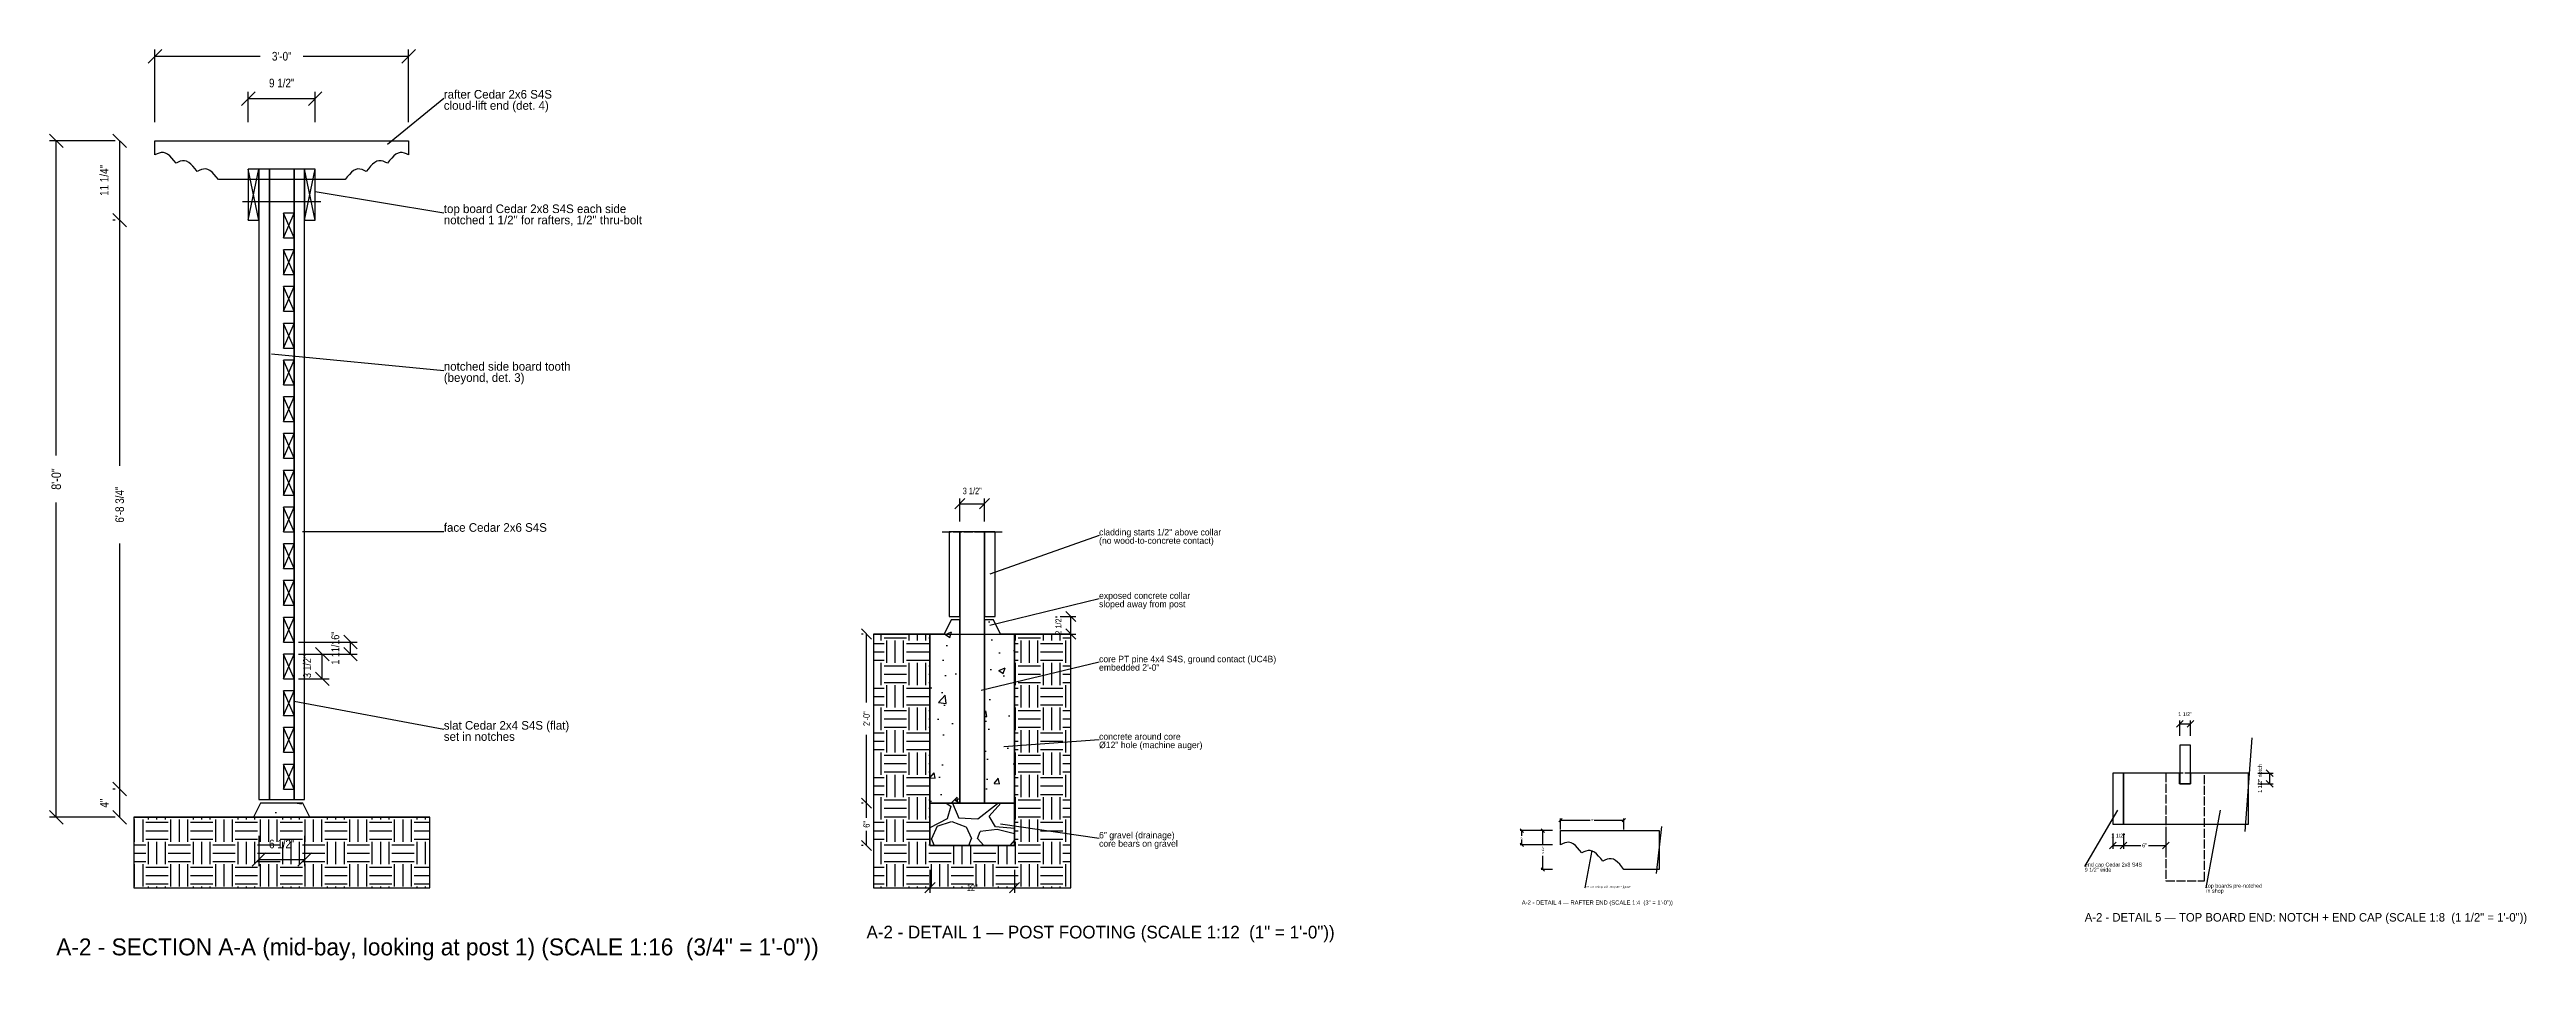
# Model space of a CAD drawing. Header units: inches. Extents: x -2 to 865, y -543 to 182.
# Drawn here: x -1 to 350.6, y -309.3 to -180 of the extents above; entities that cross this region are included whole.
import ezdxf

# ---------------------------------------------------------------- set-up
doc = ezdxf.new("R2010")
doc.units = ezdxf.units.IN
doc.linetypes.add('DASHED', pattern=[1.524, 1.27, -0.254])
for name, color, linetype in [('BRITA', 8, 'Continuous'), ('CONCRETO', 8, 'Continuous'), ('CONTORNO', 7, 'Continuous'), ('CORTE', 8, 'Continuous'), ('COTA', 1, 'Continuous'), ('MADEIRA_CEDRO', 30, 'Continuous'), ('MADEIRA_PT', 52, 'Continuous'), ('SOLO', 34, 'Continuous'), ('TEXTO', 7, 'Continuous'), ('TITULO', 7, 'Continuous')]:
    doc.layers.add(name, color=color, linetype=linetype)
doc.styles.add('OpenSansCondensed-Light', font='OpenSansCondensed-Light.ttf')
doc.dimstyles.get("Standard").update_dxf_attribs({"dimtxt": 2.5, "dimasz": 2.5, "dimexe": 1.25, "dimexo": 0.625, "dimtad": 1, "dimcen": 2.5, "dimazin": 3, "dimtfac": 1, "dimtmove": 0, "dimatfit": 3})

# ---------------------------------------------------------------- blocks, each defined once
blk = doc.blocks.new('_OBLIQUE')
at = {"color": 0, "linetype": 'BYBLOCK'}
blk.add_line((-0.5, -0.5), (0.5, 0.5), dxfattribs=at)
blk = doc.blocks.new('*D22')
for p, q in [((8.36, -285), (8.04, -285)), ((9, -289), (9, -285)), ((8.36, -289), (8.04, -289))]:
    blk.add_line(p, q)
at = {"layer": 'Defpoints'}
for p in [(9, -285), (9, -289), (9, -289)]:
    blk.add_point(p, dxfattribs=at)
at = {"layer": 'COTA', "xscale": 1.92, "yscale": 1.92, "rotation": 90}
for p in [(9, -285), (9, -289)]:
    blk.add_blockref('_OBLIQUE', p, dxfattribs=at)
at = {"layer": 'COTA', "insert": (6.8, -287), "char_height": 1.222, "attachment_point": 5, "rotation": 90, "style": 'OpenSansCondensed-Light'}
blk.add_mtext('4"', dxfattribs=at)
blk = doc.blocks.new('*D23')
for p, q in [((8.36, -204.25), (8.04, -204.25)), ((9, -239.125), (9, -204.25)), ((9, -285), (9, -250.125)), ((8.36, -285), (8.04, -285))]:
    blk.add_line(p, q)
at = {"layer": 'Defpoints'}
for p in [(9, -204.25), (9, -285), (9, -285)]:
    blk.add_point(p, dxfattribs=at)
at = {"layer": 'COTA', "xscale": 1.92, "yscale": 1.92, "rotation": 90}
for p in [(9, -204.25), (9, -285)]:
    blk.add_blockref('_OBLIQUE', p, dxfattribs=at)
at = {"layer": 'COTA', "insert": (9, -244.625), "char_height": 1.2222, "attachment_point": 5, "rotation": 90, "style": 'OpenSansCondensed-Light'}
blk.add_mtext('6\'-8 3/4"', dxfattribs=at)
blk = doc.blocks.new('*D24')
for p, q in [((8.36, -193), (8.04, -193)), ((9, -204.25), (9, -193)), ((8.36, -204.25), (8.04, -204.25))]:
    blk.add_line(p, q)
at = {"layer": 'Defpoints'}
for p in [(9, -193), (9, -204.25), (9, -204.25)]:
    blk.add_point(p, dxfattribs=at)
at = {"layer": 'COTA', "xscale": 1.92, "yscale": 1.92, "rotation": 90}
for p in [(9, -193), (9, -204.25)]:
    blk.add_blockref('_OBLIQUE', p, dxfattribs=at)
at = {"layer": 'COTA', "insert": (6.8, -198.62), "char_height": 1.222, "attachment_point": 5, "rotation": 90, "style": 'OpenSansCondensed-Light'}
blk.add_mtext('11 1/4"', dxfattribs=at)
blk = doc.blocks.new('*D25')
for p, q in [((8.36, -193), (-0.96, -193)), ((0, -237.67), (0, -193)), ((0, -289), (0, -244.33)), ((8.36, -289), (-0.96, -289))]:
    blk.add_line(p, q)
at = {"layer": 'Defpoints'}
for p in [(9, -193), (0, -289), (9, -289)]:
    blk.add_point(p, dxfattribs=at)
at = {"layer": 'COTA', "xscale": 1.92, "yscale": 1.92, "rotation": 90}
for p in [(0, -193), (0, -289)]:
    blk.add_blockref('_OBLIQUE', p, dxfattribs=at)
at = {"layer": 'COTA', "insert": (0, -241), "char_height": 1.333, "attachment_point": 5, "rotation": 90, "style": 'OpenSansCondensed-Light'}
blk.add_mtext('8\'-0"', dxfattribs=at)
blk = doc.blocks.new('*D28')
for p, q in [((27.25, -190.36), (27.25, -186.04)), ((36.75, -190.36), (36.75, -186.04)), ((27.25, -187), (36.75, -187))]:
    blk.add_line(p, q)
at = {"layer": 'Defpoints'}
for p in [(27.25, -187), (27.25, -191), (36.75, -191)]:
    blk.add_point(p, dxfattribs=at)
at = {"layer": 'COTA', "xscale": 1.92, "yscale": 1.92}
for p in [(27.25, -187), (36.75, -187)]:
    blk.add_blockref('_OBLIQUE', p, dxfattribs=at)
at = {"layer": 'COTA', "insert": (32, -184.8), "char_height": 1.222, "attachment_point": 5, "style": 'OpenSansCondensed-Light'}
blk.add_mtext('9 1/2"', dxfattribs=at)
blk = doc.blocks.new('*D29')
for p, q in [((14, -190.36), (14, -180.04)), ((14, -181), (28.94, -181)), ((35.06, -181), (50, -181)), ((50, -190.36), (50, -180.04))]:
    blk.add_line(p, q)
at = {"layer": 'Defpoints'}
for p in [(14, -181), (14, -191), (50, -191)]:
    blk.add_point(p, dxfattribs=at)
at = {"layer": 'COTA', "xscale": 1.92, "yscale": 1.92}
for p in [(14, -181), (50, -181)]:
    blk.add_blockref('_OBLIQUE', p, dxfattribs=at)
at = {"layer": 'COTA', "insert": (32, -181), "char_height": 1.222, "attachment_point": 5, "style": 'OpenSansCondensed-Light'}
blk.add_mtext('3\'-0"', dxfattribs=at)
blk = doc.blocks.new('*D31')
for p, q in [((124, -296.48), (124, -299.72)), ((136, -296.48), (136, -299.72)), ((124, -299), (128.625, -299)), ((131.375, -299), (136, -299))]:
    blk.add_line(p, q)
at = {"layer": 'Defpoints'}
for p in [(124, -296), (136, -296), (124, -299)]:
    blk.add_point(p, dxfattribs=at)
at = {"layer": 'COTA', "xscale": 1.44, "yscale": 1.44}
for p in [(124, -299), (136, -299)]:
    blk.add_blockref('_OBLIQUE', p, dxfattribs=at)
at = {"layer": 'COTA', "insert": (130, -299), "char_height": 0.9167, "attachment_point": 5, "style": 'OpenSansCondensed-Light'}
blk.add_mtext('12"', dxfattribs=at)
blk = doc.blocks.new('*D32')
for p, q in [((114.52, -287), (114.28, -287)), ((115, -289.08), (115, -287)), ((115, -293), (115, -290.92)), ((114.52, -293), (114.28, -293))]:
    blk.add_line(p, q)
at = {"layer": 'Defpoints'}
for p in [(115, -287), (115, -293), (115, -293)]:
    blk.add_point(p, dxfattribs=at)
at = {"layer": 'COTA', "xscale": 1.44, "yscale": 1.44, "rotation": 90}
for p in [(115, -287), (115, -293)]:
    blk.add_blockref('_OBLIQUE', p, dxfattribs=at)
at = {"layer": 'COTA', "insert": (115, -290), "char_height": 0.917, "attachment_point": 5, "rotation": 90, "style": 'OpenSansCondensed-Light'}
blk.add_mtext('6"', dxfattribs=at)
blk = doc.blocks.new('*D33')
for p, q in [((114.52, -263), (114.28, -263)), ((115, -272.71), (115, -263)), ((115, -287), (115, -277.29)), ((114.52, -287), (114.28, -287))]:
    blk.add_line(p, q)
at = {"layer": 'Defpoints'}
for p in [(115, -263), (115, -287), (115, -287)]:
    blk.add_point(p, dxfattribs=at)
at = {"layer": 'COTA', "xscale": 1.44, "yscale": 1.44, "rotation": 90}
for p in [(115, -263), (115, -287)]:
    blk.add_blockref('_OBLIQUE', p, dxfattribs=at)
at = {"layer": 'COTA', "insert": (115, -275), "char_height": 0.917, "attachment_point": 5, "rotation": 90, "style": 'OpenSansCondensed-Light'}
blk.add_mtext('2\'-0"', dxfattribs=at)
blk = doc.blocks.new('*D36')
for p, q in [((213.5, -290.74), (213.5, -289.16)), ((213.5, -289.4), (217.72, -289.4)), ((218.28, -289.4), (222.5, -289.4)), ((222.5, -290.74), (222.5, -289.16))]:
    blk.add_line(p, q)
at = {"layer": 'Defpoints'}
for p in [(213.5, -289.4), (213.5, -290.9), (222.5, -290.9)]:
    blk.add_point(p, dxfattribs=at)
at = {"layer": 'COTA', "xscale": 0.48, "yscale": 0.48}
for p in [(213.5, -289.4), (222.5, -289.4)]:
    blk.add_blockref('_OBLIQUE', p, dxfattribs=at)
at = {"layer": 'COTA', "insert": (218, -289.4), "char_height": 0.278, "attachment_point": 5, "style": 'OpenSansCondensed-Light'}
blk.add_mtext('9"', dxfattribs=at)
blk = doc.blocks.new('*D37')
for p, q in [((212.34, -290.9), (210.76, -290.9)), ((211, -292.82), (211, -290.9)), ((211, -296.4), (211, -294.48)), ((212.34, -296.4), (210.76, -296.4))]:
    blk.add_line(p, q)
at = {"layer": 'Defpoints'}
for p in [(212.5, -290.9), (211, -296.4), (212.5, -296.4)]:
    blk.add_point(p, dxfattribs=at)
at = {"layer": 'COTA', "xscale": 0.48, "yscale": 0.48, "rotation": 90}
for p in [(211, -290.9), (211, -296.4)]:
    blk.add_blockref('_OBLIQUE', p, dxfattribs=at)
at = {"layer": 'COTA', "insert": (211, -293.65), "char_height": 0.278, "attachment_point": 5, "rotation": 90, "style": 'OpenSansCondensed-Light'}
blk.add_mtext('5 1/2"', dxfattribs=at)
blk = doc.blocks.new('*D38')
for p, q in [((212.34, -290.9), (207.76, -290.9)), ((208, -291.62), (208, -290.9)), ((212.34, -292.9), (207.76, -292.9)), ((208, -292.9), (208, -292.18))]:
    blk.add_line(p, q)
at = {"layer": 'Defpoints'}
for p in [(212.5, -290.9), (208, -292.9), (212.5, -292.9)]:
    blk.add_point(p, dxfattribs=at)
at = {"layer": 'COTA', "xscale": 0.48, "yscale": 0.48, "rotation": 90}
for p in [(208, -290.9), (208, -292.9)]:
    blk.add_blockref('_OBLIQUE', p, dxfattribs=at)
at = {"layer": 'COTA', "insert": (208, -291.9), "char_height": 0.278, "attachment_point": 5, "rotation": 90, "style": 'OpenSansCondensed-Light'}
blk.add_mtext('2"', dxfattribs=at)
blk = doc.blocks.new('*D42')
for p, q in [((293.4, -291.32), (293.4, -293.48)), ((299.4, -291.32), (299.4, -293.48)), ((293.4, -293), (295.84, -293)), ((296.96, -293), (299.4, -293))]:
    blk.add_line(p, q)
at = {"layer": 'Defpoints'}
for p in [(293.4, -291), (299.4, -291), (293.4, -293)]:
    blk.add_point(p, dxfattribs=at)
at = {"layer": 'COTA', "xscale": 0.96, "yscale": 0.96}
for p in [(293.4, -293), (299.4, -293)]:
    blk.add_blockref('_OBLIQUE', p, dxfattribs=at)
at = {"layer": 'COTA', "insert": (296.4, -293), "char_height": 0.556, "attachment_point": 5, "style": 'OpenSansCondensed-Light'}
blk.add_mtext('6"', dxfattribs=at)

msp = doc.modelspace()

# ---------------------------------------------------------------- hatches: boundary and pattern name
at = {"layer": 'BRITA'}
h = msp.add_hatch(dxfattribs=at)
h.set_pattern_fill('GRAVEL', scale=0.5)
h.paths.add_polyline_path([(124, -293), (136, -293), (136, -287), (124, -287)])
at = {"layer": 'CONCRETO'}
h = msp.add_hatch(dxfattribs=at)
h.set_pattern_fill('AR-CONC', scale=0.05)
h.paths.add_polyline_path([(124, -287), (128.25, -287), (128.25, -261), (127, -261), (126, -263), (124, -263)])
h = msp.add_hatch(dxfattribs=at)
h.set_pattern_fill('AR-CONC', scale=0.05)
h.paths.add_polyline_path([(131.75, -287), (136, -287), (136, -263), (134, -263), (133, -261), (131.75, -261)])
h = msp.add_hatch(dxfattribs=at)
h.set_pattern_fill('AR-CONC', scale=0.05)
h.paths.add_polyline_path([(28, -289), (36, -289), (35, -287), (29, -287)])
at = {"layer": 'SOLO'}
h = msp.add_hatch(dxfattribs=at)
h.set_pattern_fill('EARTH', scale=0.5)
h.paths.add_polyline_path([(116, -299), (144, -299), (144, -263), (136, -263), (136, -293), (124, -293), (124, -263), (116, -263)])
h = msp.add_hatch(dxfattribs=at)
h.set_pattern_fill('EARTH', scale=0.5)
h.paths.add_polyline_path([(11, -299), (53, -299), (53, -289), (11, -289)])

# ---------------------------------------------------------------- linework, layer by layer
at = {"layer": 'BRITA'}
msp.add_lwpolyline([(124, -293), (136, -293), (136, -287), (124, -287)], close=True, dxfattribs=at)
at = {"layer": 'CONCRETO'}
for points in [[(124, -287), (128.25, -287), (128.25, -261), (127, -261), (126, -263), (124, -263)], [(131.75, -287), (136, -287), (136, -263), (134, -263), (133, -261), (131.75, -261)], [(28, -289), (36, -289), (35, -287), (29, -287)]]:
    msp.add_lwpolyline(points, close=True, dxfattribs=at)
at = {"layer": 'CONTORNO'}
for points in [[(26.45, -201.625), (37.55, -201.625)], [(116, -263), (144, -263)], [(310.65, -291), (311.65, -277.75)], [(11, -289), (53, -289)], [(227.1, -297), (227.9, -290.3)]]:
    msp.add_lwpolyline(points, dxfattribs=at)
at = {"layer": 'CONTORNO', "linetype": 'DASHED'}
msp.add_lwpolyline([(125.75, -248.5), (134.25, -248.5)], dxfattribs=at)
at = {"layer": 'CORTE'}
for points in [[(27.25, -204.25), (28.75, -197)], [(28.75, -204.25), (27.25, -197)], [(35.25, -204.25), (36.75, -197)], [(36.75, -204.25), (35.25, -197)], [(32.25, -206.75), (33.75, -203.25)], [(33.75, -206.75), (32.25, -203.25)], [(32.25, -211.967), (33.75, -208.467)], [(33.75, -211.967), (32.25, -208.467)], [(32.25, -217.183), (33.75, -213.683)], [(33.75, -217.183), (32.25, -213.683)], [(32.25, -222.4), (33.75, -218.9)], [(33.75, -222.4), (32.25, -218.9)], [(32.25, -227.617), (33.75, -224.117)], [(33.75, -227.617), (32.25, -224.117)], [(32.25, -232.833), (33.75, -229.333)], [(33.75, -232.833), (32.25, -229.333)], [(32.25, -238.05), (33.75, -234.55)], [(33.75, -238.05), (32.25, -234.55)], [(32.25, -243.267), (33.75, -239.767)], [(33.75, -243.267), (32.25, -239.767)], [(32.25, -248.483), (33.75, -244.983)], [(33.75, -248.483), (32.25, -244.983)], [(32.25, -253.7), (33.75, -250.2)], [(33.75, -253.7), (32.25, -250.2)], [(32.25, -258.917), (33.75, -255.417)], [(33.75, -258.917), (32.25, -255.417)], [(32.25, -264.133), (33.75, -260.633)], [(33.75, -264.133), (32.25, -260.633)], [(32.25, -269.35), (33.75, -265.85)], [(33.75, -269.35), (32.25, -265.85)], [(32.25, -274.567), (33.75, -271.067)], [(33.75, -274.567), (32.25, -271.067)], [(32.25, -279.783), (33.75, -276.283)], [(33.75, -279.783), (32.25, -276.283)], [(32.25, -285), (33.75, -281.5)], [(33.75, -285), (32.25, -281.5)]]:
    msp.add_lwpolyline(points, dxfattribs=at)
at = {"layer": 'COTA'}
for p, q in [((55, -187), (47, -193.5)), ((55, -203.25), (36.75, -200.25)), ((55, -225.617), (30.55, -223.258)), ((55, -248.483), (34.95, -248.483)), ((148, -249), (132.5, -254.5)), ((148, -258), (132.5, -261.8)), ((148, -267), (131.25, -271)), ((55, -276.567), (33.75, -272.567)), ((148, -278), (134.5, -279)), ((287.9, -296), (292.6, -288)), ((305.15, -299), (307.15, -288)), ((148, -292), (134, -290)), ((217, -299), (218, -293.7))]:
    msp.add_line(p, q, dxfattribs=at)
at = {"layer": 'MADEIRA_CEDRO'}
for points in [[(14, -193), (50, -193), (50, -195), (49.7, -194.854), (49.4, -194.734), (49.1, -194.662), (48.8, -194.658), (48.5, -194.733), (48.2, -194.892), (47.9, -195.129), (47.6, -195.434), (47.3, -195.787), (47, -196.167), (46.7, -196.021), (46.4, -195.9), (46.1, -195.829), (45.8, -195.825), (45.5, -195.9), (45.2, -196.058), (44.9, -196.296), (44.6, -196.6), (44.3, -196.954), (44, -197.333), (43.7, -197.187), (43.4, -197.067), (43.1, -196.996), (42.8, -196.992), (42.5, -197.067), (42.2, -197.225), (41.9, -197.462), (41.6, -197.767), (41.3, -198.121), (41, -198.5), (23, -198.5), (22.7, -198.121), (22.4, -197.767), (22.1, -197.462), (21.8, -197.225), (21.5, -197.067), (21.2, -196.992), (20.9, -196.996), (20.6, -197.067), (20.3, -197.187), (20, -197.333), (19.7, -196.954), (19.4, -196.6), (19.1, -196.296), (18.8, -196.058), (18.5, -195.9), (18.2, -195.825), (17.9, -195.829), (17.6, -195.9), (17.3, -196.021), (17, -196.167), (16.7, -195.787), (16.4, -195.434), (16.1, -195.129), (15.8, -194.892), (15.5, -194.733), (15.2, -194.658), (14.9, -194.662), (14.6, -194.734), (14.3, -194.854), (14, -195)], [(27.25, -204.25), (28.75, -204.25), (28.75, -197), (27.25, -197)], [(28.75, -286.5), (30.25, -286.5), (30.25, -197), (28.75, -197)], [(30.25, -286.5), (33.75, -286.5), (33.75, -197), (30.25, -197)], [(33.75, -286.5), (35.25, -286.5), (35.25, -197), (33.75, -197)], [(35.25, -204.25), (36.75, -204.25), (36.75, -197), (35.25, -197)], [(32.25, -206.75), (33.75, -206.75), (33.75, -203.25), (32.25, -203.25)], [(32.25, -211.967), (33.75, -211.967), (33.75, -208.467), (32.25, -208.467)], [(32.25, -217.183), (33.75, -217.183), (33.75, -213.683), (32.25, -213.683)], [(32.25, -222.4), (33.75, -222.4), (33.75, -218.9), (32.25, -218.9)], [(32.25, -227.617), (33.75, -227.617), (33.75, -224.117), (32.25, -224.117)], [(32.25, -232.833), (33.75, -232.833), (33.75, -229.333), (32.25, -229.333)], [(32.25, -238.05), (33.75, -238.05), (33.75, -234.55), (32.25, -234.55)], [(32.25, -243.267), (33.75, -243.267), (33.75, -239.767), (32.25, -239.767)], [(32.25, -248.483), (33.75, -248.483), (33.75, -244.983), (32.25, -244.983)], [(126.75, -260.5), (128.25, -260.5), (128.25, -248.5), (126.75, -248.5)], [(131.75, -260.5), (133.25, -260.5), (133.25, -248.5), (131.75, -248.5)], [(32.25, -253.7), (33.75, -253.7), (33.75, -250.2), (32.25, -250.2)], [(32.25, -258.917), (33.75, -258.917), (33.75, -255.417), (32.25, -255.417)], [(32.25, -264.133), (33.75, -264.133), (33.75, -260.633), (32.25, -260.633)], [(32.25, -269.35), (33.75, -269.35), (33.75, -265.85), (32.25, -265.85)], [(32.25, -274.567), (33.75, -274.567), (33.75, -271.067), (32.25, -271.067)], [(32.25, -279.783), (33.75, -279.783), (33.75, -276.283), (32.25, -276.283)], [(301.4, -284.25), (302.9, -284.25), (302.9, -278.75), (301.4, -278.75)], [(32.25, -285), (33.75, -285), (33.75, -281.5), (32.25, -281.5)], [(291.9, -290), (293.4, -290), (293.4, -282.75), (291.9, -282.75)], [(293.4, -290), (311.15, -290), (311.15, -282.75), (302.931, -282.75), (302.931, -284.25), (301.369, -284.25), (301.369, -282.75), (293.4, -282.75)], [(213.5, -290.9), (227.5, -290.9), (227.5, -296.4), (222.5, -296.4), (222.2, -296.021), (221.9, -295.667), (221.6, -295.362), (221.3, -295.125), (221, -294.967), (220.7, -294.892), (220.4, -294.896), (220.1, -294.967), (219.8, -295.087), (219.5, -295.233), (219.2, -294.854), (218.9, -294.5), (218.6, -294.196), (218.3, -293.958), (218, -293.8), (217.7, -293.725), (217.4, -293.729), (217.1, -293.8), (216.8, -293.921), (216.5, -294.067), (216.2, -293.687), (215.9, -293.334), (215.6, -293.029), (215.3, -292.792), (215, -292.633), (214.7, -292.558), (214.4, -292.562), (214.1, -292.634), (213.8, -292.754), (213.5, -292.9)]]:
    msp.add_lwpolyline(points, close=True, dxfattribs=at)
at = {"layer": 'MADEIRA_CEDRO', "linetype": 'DASHED'}
msp.add_lwpolyline([(299.4, -298), (304.9, -298), (304.9, -282.75), (299.4, -282.75)], close=True, dxfattribs=at)
at = {"layer": 'MADEIRA_PT'}
msp.add_lwpolyline([(128.25, -287), (131.75, -287), (131.75, -248.5), (128.25, -248.5)], close=True, dxfattribs=at)
at = {"layer": 'SOLO'}
for points in [[(116, -299), (144, -299), (144, -263), (136, -263), (136, -293), (124, -293), (124, -263), (116, -263)], [(11, -299), (53, -299), (53, -289), (11, -289)]]:
    msp.add_lwpolyline(points, close=True, dxfattribs=at)

# ---------------------------------------------------------------- texts
at = {"layer": 'TEXTO'}
for s, height, p in [('rafter Cedar 2x6 S4S', 1.22222, (55, -187)), ('cloud-lift end (det. 4)', 1.22222, (55, -188.589)), ('top board Cedar 2x8 S4S each side', 1.22222, (55, -203.25)), ('notched 1 1/2" for rafters, 1/2" thru-bolt', 1.22222, (55, -204.839)), ('notched side board tooth', 1.22222, (55, -225.617)), ('(beyond, det. 3)', 1.22222, (55, -227.206)), ('face Cedar 2x6 S4S', 1.22222, (55, -248.483)), ('cladding starts 1/2" above collar', 0.91667, (148, -249)), ('(no wood-to-concrete contact)', 0.91667, (148, -250.192)), ('sloped away from post', 0.91667, (148, -259.192)), ('exposed concrete collar', 0.91667, (148, -258)), ('core PT pine 4x4 S4S, ground contact (UC4B)', 0.91667, (148, -267)), ('embedded 2\'-0"', 0.91667, (148, -268.192)), ('slat Cedar 2x4 S4S (flat)', 1.22222, (55, -276.567)), ('set in notches', 1.22222, (55, -278.156)), ('concrete around core', 0.91667, (148, -278)), ('Ø12" hole (machine auger)', 0.91667, (148, -279.192)), ('6" gravel (drainage)', 0.91667, (148, -292)), ('core bears on gravel', 0.91667, (148, -293.192)), ('pre-cut in shop with template + jigsaw', 0.27778, (217, -299)), ('end cap Cedar 2x8 S4S', 0.55556, (287.9, -296)), ('9 1/2" wide', 0.55556, (287.9, -296.722)), ('top boards pre-notched', 0.55556, (305.15, -299)), ('in shop', 0.5556, (305.15, -299.722))]:
    msp.add_text(s, height=height, dxfattribs=at).set_placement(p)
at = {"layer": 'TITULO'}
for s, height, p in [('A-2 - DETAIL 4 — RAFTER END (SCALE 1:4  (3" = 1\'-0"))', 0.6, (208, -301.4)), ('A-2 - DETAIL 1 — POST FOOTING (SCALE 1:12  (1" = 1\'-0"))', 1.8, (115, -306.2)), ('A-2 - DETAIL 5 — TOP BOARD END: NOTCH + END CAP (SCALE 1:8  (1 1/2" = 1\'-0"))', 1.2, (287.9, -303.8)), ('A-2 - SECTION A-A (mid-bay, looking at post 1) (SCALE 1:16  (3/4" = 1\'-0"))', 2.4, (0, -308.6))]:
    msp.add_text(s, height=height, dxfattribs=at).set_placement(p)

# ---------------------------------------------------------------- dimensions: what is measured, and where the dimension line sits
at = {"layer": 'COTA'}
for base, p1, p2, text, override, picture, middle in [((14, -181), (14, -191), (50, -191), '3\'-0"', {"dimtxt": 1.222222, "dimasz": 1.28, "dimexe": 0.96, "dimexo": 0.64, "dimtsz": 0.96}, '*D29', (32, -181)), ((27.25, -187), (27.25, -191), (36.75, -191), '9 1/2"', {"dimtxt": 1.222222, "dimasz": 1.28, "dimexe": 0.96, "dimexo": 0.64, "dimtsz": 0.96}, '*D28', (32, -184.804)), ((213.5, -289.4), (213.5, -290.9), (222.5, -290.9), '9"', {"dimtxt": 0.277778, "dimasz": 0.32, "dimexe": 0.24, "dimexo": 0.16, "dimtsz": 0.24}, '*D36', (218, -289.4)), ((293.4, -293), (293.4, -291), (299.4, -291), '6"', {"dimtxt": 0.555556, "dimasz": 0.64, "dimexe": 0.48, "dimexo": 0.32, "dimtsz": 0.48}, '*D42', (296.4, -293)), ((124, -299), (124, -296), (136, -296), '12"', {"dimtxt": 0.916667, "dimasz": 0.96, "dimexe": 0.72, "dimexo": 0.48, "dimtsz": 0.72}, '*D31', (130, -299))]:
    dim = msp.add_linear_dim(base=base, p1=p1, p2=p2, text=text, dimstyle='Standard', override=override, dxfattribs=at)
    dim.commit()
    dim.dimension.update_dxf_attribs({"geometry": picture, "text_midpoint": middle})
for base, p1, p2, text, override, picture, middle in [((0, -289), (9, -289), (9, -193), '8\'-0"', {"dimtxt": 1.333333, "dimasz": 1.28, "dimexe": 0.96, "dimexo": 0.64, "dimtsz": 0.96}, '*D25', (0, -241)), ((9, -204.25), (9, -204.25), (9, -193), '11 1/4"', {"dimtxt": 1.222222, "dimasz": 1.28, "dimexe": 0.96, "dimexo": 0.64, "dimtsz": 0.96}, '*D24', (6.804, -198.625)), ((9, -285), (9, -285), (9, -204.25), '6\'-8 3/4"', {"dimtxt": 1.222222, "dimasz": 1.28, "dimexe": 0.96, "dimexo": 0.64, "dimtsz": 0.96}, '*D23', (9, -244.625)), ((115, -287), (115, -287), (115, -263), '2\'-0"', {"dimtxt": 0.916667, "dimasz": 0.96, "dimexe": 0.72, "dimexo": 0.48, "dimtsz": 0.72}, '*D33', (115, -275)), ((9, -289), (9, -289), (9, -285), '4"', {"dimtxt": 1.222222, "dimasz": 1.28, "dimexe": 0.96, "dimexo": 0.64, "dimtsz": 0.96}, '*D22', (6.804, -287)), ((115, -293), (115, -293), (115, -287), '6"', {"dimtxt": 0.916667, "dimasz": 0.96, "dimexe": 0.72, "dimexo": 0.48, "dimtsz": 0.72}, '*D32', (115, -290)), ((208, -292.9), (212.5, -292.9), (212.5, -290.9), '2"', {"dimtxt": 0.277778, "dimasz": 0.32, "dimexe": 0.24, "dimexo": 0.16, "dimtsz": 0.24}, '*D38', (208, -291.9)), ((211, -296.4), (212.5, -296.4), (212.5, -290.9), '5 1/2"', {"dimtxt": 0.277778, "dimasz": 0.32, "dimexe": 0.24, "dimexo": 0.16, "dimtsz": 0.24}, '*D37', (211, -293.65))]:
    dim = msp.add_linear_dim(base=base, p1=p1, p2=p2, angle=90, text=text, dimstyle='Standard', override=override, dxfattribs=at)
    dim.commit()
    dim.dimension.update_dxf_attribs({"geometry": picture, "text_midpoint": middle})
for base, p1, p2, text, override in [((128.25, -244.5), (128.25, -247.5), (131.75, -247.5), '3 1/2"', {"dimtxt": 0.916667, "dimasz": 0.96, "dimexe": 0.72, "dimexo": 0.48, "dimtsz": 0.72}), ((301.4, -275.75), (301.4, -277.75), (302.9, -277.75), '1 1/2"', {"dimtxt": 0.555556, "dimasz": 0.64, "dimexe": 0.48, "dimexo": 0.32, "dimtsz": 0.48}), ((28.75, -295), (28.75, -291), (35.25, -291), '6 1/2"', {"dimtxt": 1.222222, "dimasz": 1.28, "dimexe": 0.96, "dimexo": 0.64, "dimtsz": 0.96}), ((291.9, -293), (291.9, -291), (293.4, -291), '1 1/2"', {"dimtxt": 0.555556, "dimasz": 0.64, "dimexe": 0.48, "dimexo": 0.32, "dimtsz": 0.48})]:
    msp.add_linear_dim(base=base, p1=p1, p2=p2, text=text, dimstyle='Standard', override=override, dxfattribs=at).render()
for base, p1, p2, text, override in [((144, -263), (142, -263), (142, -260.5), '2 1/2"', {"dimtxt": 0.833333, "dimasz": 0.96, "dimexe": 0.72, "dimexo": 0.48, "dimtsz": 0.72}), ((41.75, -265.85), (33.75, -265.85), (33.75, -264.133), '1 11/16"', {"dimtxt": 1.111111, "dimasz": 1.28, "dimexe": 0.96, "dimexo": 0.64, "dimtsz": 0.96}), ((37.75, -269.35), (33.75, -269.35), (33.75, -265.85), '3 1/2"', {"dimtxt": 1.111111, "dimasz": 1.28, "dimexe": 0.96, "dimexo": 0.64, "dimtsz": 0.96}), ((314.15, -284.25), (312.15, -284.25), (312.15, -282.75), '1 1/2" notch', {"dimtxt": 0.555556, "dimasz": 0.64, "dimexe": 0.48, "dimexo": 0.32, "dimtsz": 0.48})]:
    msp.add_linear_dim(base=base, p1=p1, p2=p2, angle=90, text=text, dimstyle='Standard', override=override, dxfattribs=at).render()

doc.saveas('drawing.dxf')
